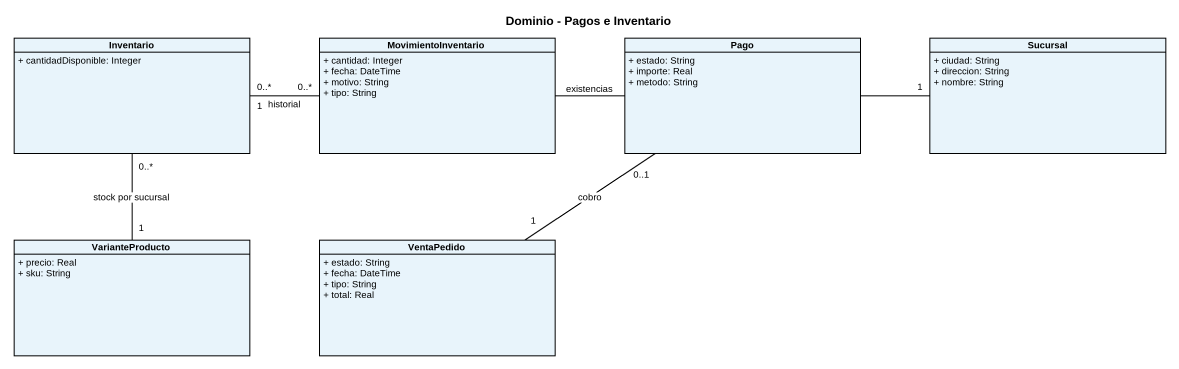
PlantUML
@startuml
title Dominio - Pagos e Inventario
hide circle
hide empty members
skinparam classAttributeIconSize 0
class Inventario #E8F4FB {
  + cantidadDisponible: Integer
}
class MovimientoInventario #E8F4FB {
  + cantidad: Integer
  + fecha: DateTime
  + motivo: String
  + tipo: String
}
class Pago #E8F4FB {
  + estado: String
  + importe: Real
  + metodo: String
}
class Sucursal #E8F4FB {
  + ciudad: String
  + direccion: String
  + nombre: String
}
class VarianteProducto #E8F4FB {
  + precio: Real
  + sku: String
}
class VentaPedido #E8F4FB {
  + estado: String
  + fecha: DateTime
  + tipo: String
  + total: Real
}
Inventario "1" -right- "0..*" MovimientoInventario : historial
Sucursal "1" -left- "0..*" Inventario : existencias
VarianteProducto "1" -up- "0..*" Inventario : stock por sucursal
VentaPedido "1" -up- "0..1" Pago : cobro
@enduml
